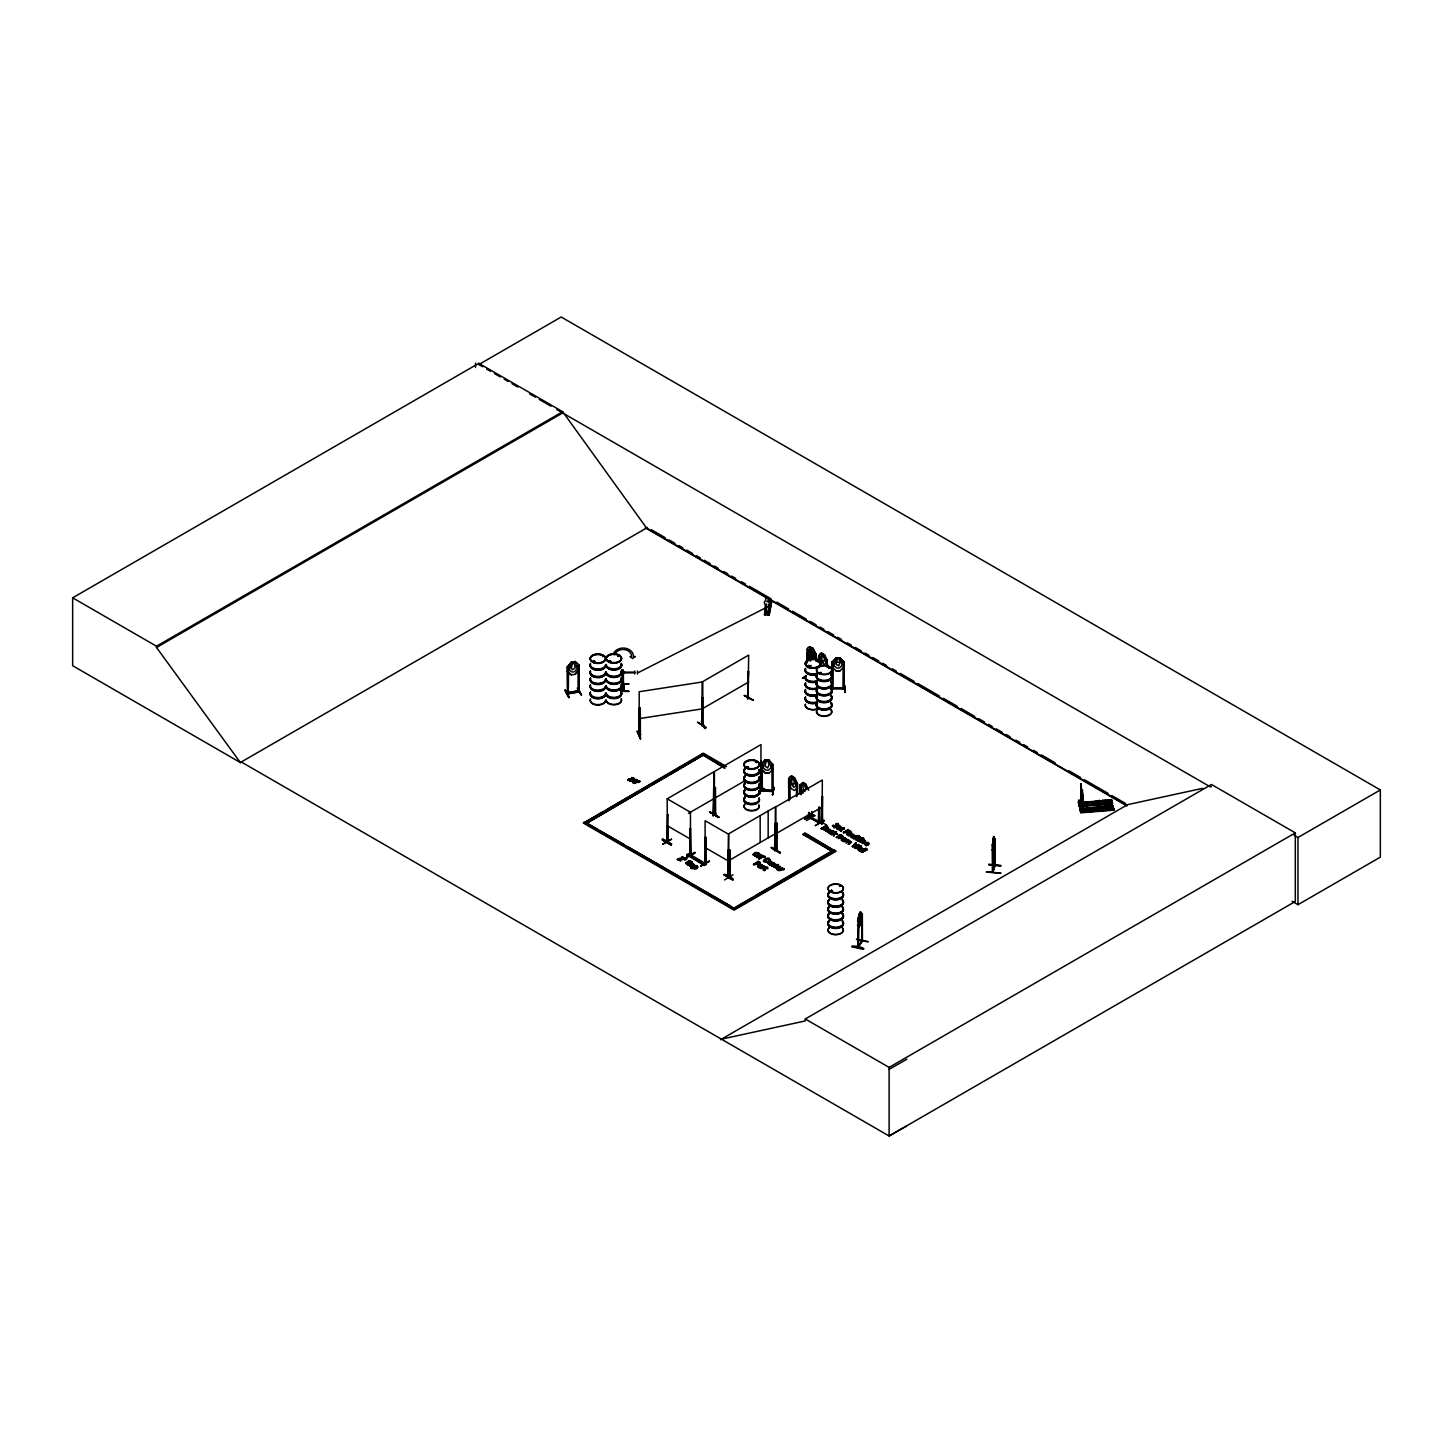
<?xml version="1.0" encoding="UTF-8"?>
<svg xmlns="http://www.w3.org/2000/svg" width="1453" height="1453" viewBox="0 0 1453 1453"><rect width="100%" height="100%" fill="white"/><g stroke="black" fill="none" stroke-linecap="round" stroke-linejoin="round"><path stroke-width="1.5" d="M1080.669 808.14L1080.778 812.826L1113.888 810.156L1112.944 805.961L1079.779 808.867L1079.851 806.869L1083.211 806.597L1084.065 811.882C1085.482 807.305 1077.073 813.734 1080.451 806.542C1083.557 810.302 1081.123 803.945 1082.703 810.538L1082.394 789.923L1081.323 804.363L1080.687 800.839M1083.248 796.371L1082.957 810.52L1082.176 790.305M1080.796 801.784L1079.543 801.075M1079.779 801.638L1080.088 801.166M1080.905 801.093L1080.741 801.802M754.016 854.618C761.572 849.642 756.232 860.158 754.016 854.055C760.101 849.224 758.375 858.614 753.925 854.31M1080.342 808.122L1080.687 807.922M796.589 783.149L796.498 796.571M811.046 658.372L808.903 659.971L810.556 657.501L809.012 653.378L811.083 657.156L813.081 655.739L811.555 658.064M814.97 653.578L814.897 658.155M826.666 667.018L826.957 660.116L827.756 667.29M768.928 604.339L768.346 613.057L768.928 604.339A2.743 2.234 10.5 0 0 768.365 600.779L768.31 598.073M986.46 871.782C1010.198 873.961 1000.99 873.108 986.369 872.145M992.599 847.462L993.071 848.479L993.689 836.492L992.345 845.483L992.345 872.381L994.742 865.479L992.944 871.31M995.069 865.498L992.835 872.399L992.599 844.266L993.816 836.637M762.298 763.915L762.28 790.868L762.08 789.56L761.227 790.505M843.049 661.932L844.139 661.914L843.23 662.205M1078.798 801.039L1079.416 801.656M1081.541 791.576L1081.195 785.219M1080.614 807.178L1080.705 810.556M993.689 849.206C995.487 829.59 993.925 858.796 992.236 849.605M858.977 914.155L858.069 947.574L862.428 940.945L862.337 914.082L860.412 911.83L857.524 920.584L858.505 920.021L857.67 947.483L861.938 940.872M851.839 946.666C858.868 943.96 874.724 953.35 851.876 946.557M852.039 946.248L863.627 948.736M861.411 914.191L862.101 941.526L862.428 939.964L861.52 940.418M765.677 597.909L765.604 600.707A2.743 2.234 10.5 0 0 765.059 604.103L765.604 612.875M766.548 612.403L767.275 611.949M766.621 611.913L766.639 612.948L767.257 611.967M767.148 601.596L771.561 602.123L769.127 614.946L764.46 614.655L766.53 603.994L764.478 614.673L765.876 614.746M765.386 612.567L766.585 606.155M765.658 612.585L766.439 608.298M766.221 614.129C764.732 611.568 768.873 611.586 767.475 614.201M767.111 612.258L767.13 612.712M768.909 614.782L770.435 601.796L767.765 614.855L770.126 602.032L771.234 601.615L767.148 601.36M767.747 614.837L771.234 601.615M769.127 614.946L771.543 602.141M834.022 836.165L834.422 833.513L837.291 834.058L834.422 833.513M671.595 839.253L662.695 844.284L671.413 839.18M700.855 866.224L709.554 861.12L700.891 865.77M761.1 763.66L762.117 763.733M760.991 768.165L764.95 772.742L769.091 773.032L773.196 768.982M766.33 760.718L767.674 760.809L769.037 764.532L767.674 767.965L765.023 766.131L766.349 760.627M760.682 787.49L759.519 794.137L761.681 786.545L760.173 793.629M761.172 789.851L773.232 790.396M769.109 760.173L771.034 767.874L768.383 770.217L765.695 770.036L762.988 767.311L764.968 759.883L769.109 760.173L773.196 764.787M769.055 772.833L764.968 772.669M773.05 764.823L771.906 764.405L772.052 791.631L771.906 790.269M773.94 787.417L772.451 795.045L774.031 787.453M770.944 863.264L772.052 862.174L771.071 861.193L767.347 862.029L769.418 864.626L767.347 862.592L771.725 862.119L770.944 863.827L768.092 862.228L770.054 864.263M833.259 835.729C835.602 832.006 829.681 834.64 831.734 834.857M857.651 920.603L859.086 914.119M860.412 924.617L861.974 918.151L858.959 926.869L860.412 911.83L861.538 914.591L862.337 914.082M594.895 661.424L593.096 661.278L594.241 660.843M602.614 656.229L603.122 656.393M602.614 656.556L603.049 656.284M610.551 661.515L608.625 661.006L610.805 661.515M608.807 661.387L609.588 660.443M618.869 655.939L617.797 656.011M617.797 656.393L618.978 656.193M747.986 767.311L746.533 767.565L747.06 766.603M747.151 767.311L748.204 766.675M755.887 762.444L756.668 762.534M807.868 666.6L808.903 665.438L809.757 666.745M808.703 665.51L807.741 666.437M809.721 666.055L808.594 666.927L808.195 665.819M809.612 666.037L808.268 665.71M817.512 661.678L817.421 660.734L818.093 661.478M819.092 672.902L821.09 672.358M829.245 667.926L828.501 667.181L829.009 668.071M831.606 890.417C834.204 892.451 828.174 891.034 831.606 890.598M832.642 891.361L830.789 890.816M839.634 886.239L840.869 885.949M839.562 886.148L840.742 886.112M685.689 863.463L688.649 860.902A2.67 1.544 0 0 1 690.411 860.993L691.465 861.411A4.177 2.416 0 0 1 692.409 862.265L691.846 863.5L690.139 861.411L687.142 862.156L686.579 863.736L687.741 864.698L690.629 863.663L688.613 865.389L685.689 862.9M858.505 920.021L858.578 946.993L858.142 946.048M857.633 947.32L861.829 940.926M763.588 860.921L767.238 858.796A1.853 1.072 0 0 1 768.419 858.959C775.521 862.337 759.447 855.944 766.312 862.156L764.46 860.975L767.238 859.359A1.853 1.072 0 0 1 768.419 859.522L769.563 860.848M1081.304 784.475L1080.651 783.803L1081.577 804.344L1081.45 791.885M1080.905 783.785L1081.014 801.983M662.314 839.925L662.804 839.089L671.595 844.102L671.104 844.956L662.314 839.925L671.104 844.919M662.75 839.18L671.54 844.157M706.212 727.608L697.458 722.141L706.176 727.662M710.027 811.882C737.852 828.264 691.882 801.438 718.327 817.113M709.99 812.336L718.454 817.53M723.994 874.851C742.592 887.819 728.171 871.963 723.994 874.869M771.325 847.771L780.116 852.475M780.152 852.748L771.688 847.317M810.356 661.169L808.431 654.34L810.919 647.747M809.666 660.425L810.683 657.265M822.58 654.413L821.653 659.39L823.542 662.132L824.505 659.153L822.67 654.359M792.412 777.264L791.485 782.241L793.374 784.965L794.337 782.005L792.521 777.21M803.909 783.785L802.891 786.945L803.818 790.995M992.381 845.428L993.343 838.726L992.944 872.29M994.542 838.544L994.742 866.188L994.96 838.599M988.712 864.553L1000.972 865.625L988.803 864.317M994.851 866.042L994.488 864.481M753.072 854.818L755.451 852.421L759.41 853.292A2.506 1.435 0 0 1 759.483 854.255L756.05 855.98L753.09 854.6M633.472 778.354L628.332 779.244C629.403 776.883 627.151 784.438 634.343 778.99C633.254 777.01 629.803 777.609 633.363 778.699M572.609 662.568L571.374 668.362L572.645 669.797L575.261 667.708L573.899 662.35M567.233 693.735L579.075 691.719M579.075 691.01L578.149 691.192C578.385 694.007 576.75 689.721 578.948 690.756M640.392 734.764C639.556 732.112 641.681 736.017 639.193 735.2L639.193 691.737L702.798 681.893L702.816 725.447L701.763 725.574L702.144 681.966L748.695 655.085L747.895 698.839L748.477 697.095M703.016 724.393L701.599 724.321L702.925 724.103M703.016 725.374L701.981 725.537M808.213 659.589L809.702 656.048L812.663 657.755M818.893 662.532C816.277 656.356 824.487 646.24 820.2 659.862L824.033 664.62L825.922 663.167L824.505 654.958L821.599 653.178L818.675 655.757L818.675 660.025L821.599 665.964L818.675 660.025M801.438 786.109L802.928 782.549L805.888 784.257L808.703 790.25M575.315 661.515L571.265 662.132L569.413 670.015L572.028 672.103L574.607 671.667L577.186 668.707L575.279 661.442L579.275 665.111L577.985 665.365L578.149 692.173M1099.649 802.583C1098.977 798.678 1094.963 804.29 1099.213 802.637M1099.231 809.212C1097.215 804.908 1104.08 810.356 1098.668 808.685M1099.576 808.976L1101.102 808.286L1098.486 808.504M564.908 690.484C577.059 712.86 557.262 675.209 569.013 696.714M637.377 731.586C647.33 754.525 630.075 716.329 640.755 737.961M806.324 675.881L802.837 677.897M806.415 820.527L815.224 815.623M835.984 657.991L834.022 665.583L836.746 668.089L839.434 668.035L842.104 665.456L840.161 657.918L835.984 657.991L831.861 662.386L844.284 662.187L840.106 658.027M847.499 839.398C847.953 841.341 840.942 841.941 848.679 840.669C843.485 845.192 848.606 839.78 851.44 842.195C845.355 847.353 853.855 840.488 847.698 839.961M849.442 841.65L847.698 840.524M831.17 685.453L832.06 692.627L831.715 685.362M831.715 684.999L831.897 692.572M808.104 816.368C810.72 818.093 807.45 813.135 807.886 816.713L808.776 817.113L808.976 812.39M811.682 817.803L810.72 817.24L812.009 817.585M811.555 818.784L810.72 818.221L819.438 823.27L819.347 807.541M811.591 812.009L811.682 818.784L811.9 811.846M818.548 821.817C825.576 824.142 798.641 811.573 819.438 822.289M1078.616 803.128L1109.42 800.567M1079.125 805.507L1079.397 806.633L1112.526 803.981L1112.29 802.619L1079.107 805.398L1112.417 803.545L1079.27 806.088L1078.544 802.365M1079.288 806.197C1078.398 791.74 1079.434 808.467 1079.07 803.291M1109.583 805.888C1112.598 814.897 1106.242 802.946 1112.944 805.616L1113.779 809.721L1080.669 812.39L1079.924 808.54M1111.581 800.022L1108.221 800.058M1111.618 800.385L1078.526 803.128M1112.944 805.616L1082.031 808.613M1082.14 809.267L1113.107 806.651L1079.87 809.23M1113.616 809.049L1080.542 811.464L1080.723 812.39M822.525 828.973L827.938 828.21L825.813 826.103L821.217 828.773L825.813 825.558L828.137 827.266L824.741 827.683M702.871 724.811L701.708 725.537L701.835 698.13L702.925 697.858L701.835 698.13M667.345 841.269L668.326 841.723L667.345 842.25L667.181 798.805L713.695 771.924L714.113 815.296L713.695 788.252L713.132 815.133M714.077 814.388L713.35 814.77M715.584 813.498L714.331 813.789L715.457 813.535M761.372 788.053L760.101 788.343L760.972 760.954L761.281 788.125L760.101 788.343L760.972 786.854M728.353 875.977L730.005 875.669L728.443 875.959M776.647 848.643L774.794 849.769L775.63 849.333M775.684 850.187L775.357 823.179L774.485 850.586L775.448 850.023M775.448 849.042L776.937 849.896L776.556 822.798L774.885 823.815L774.885 850.695L776.556 849.678L776.556 822.798M857.561 924.726L859.086 926.905L860.521 924.562M856.616 939.201L867.968 941.526M685.78 863.118L688.649 861.466A2.67 1.544 0 0 1 690.411 861.556L691.465 861.974A4.177 2.416 0 0 1 692.409 862.81L692.591 863.082M621.884 691.01L621.811 685.671M762.389 865.843L759.774 867.15A1.925 1.108 0 0 1 758.539 866.951C755.378 865.116 764.042 863.028 758.121 861.302L753.508 864.535L760.21 864.299A1.943 1.126 0 0 1 761.463 864.499L762.117 864.88A1.925 1.108 0 0 1 762.462 865.588L759.774 867.713A1.925 1.108 0 0 1 758.539 867.514C755.614 865.988 760.791 863.591 762.117 865.425A1.925 1.108 0 0 1 762.462 866.151M753.181 854.491L756.632 852.784L759.41 853.855A2.506 1.435 0 0 1 759.483 854.818L755.451 856.525L753.072 854.255M816.858 661.387L818.039 661.351M748.386 767.021L747.26 766.566M756.613 762.389L756.341 761.717M821.127 672.757L819.274 673.048M828.283 667.345L829.209 667.799M841.777 836.093C842.903 839.053 832.642 838.544 843.866 837.745A1.943 1.126 0 0 1 845.101 837.927L845.773 838.327A1.925 1.108 0 0 1 846.1 839.035C842.014 843.884 839.834 836.201 845.773 838.871A1.925 1.108 0 0 1 846.1 839.598L843.412 841.142A1.925 1.108 0 0 1 842.177 840.96C838.363 839.216 846.59 836.837 841.85 836.728M623.355 687.759L621.993 687.759L623.283 687.868L623.046 670.051M568.668 666.6L568.268 693.481L568.268 692.5L577.985 690.883M639.066 733.983L640.283 734.092M639.356 735.2L639.193 708.065L640.264 707.902L640.41 735.073L639.193 734.946L640.501 735M567.342 667.127L571.265 662.132M571.356 662.296L567.36 666.836L568.559 666.636L567.469 667.072L567.633 694.007L579.202 691.955L578.948 664.856L578.131 665.292M804.762 791.558L805.743 788.579L803.818 783.839M844.247 688.086L832.097 688.232M844.247 689.067L842.94 689.085L843.23 661.932M671.123 844.883L662.368 839.852M836.056 658.173L832.006 662.35L833.259 662.078L833.059 689.249L831.933 689.194L832.097 687.941L844.266 687.814M831.861 662.386L831.861 666.655L835.984 670.85L840.161 670.777L844.284 666.455M667.89 815.187L667.145 842.086L668.307 840.706M667.744 841.559L668.307 841.687M1099.467 802.764L1098.177 801.493L1097.287 802.764M861.193 846.536L855.799 847.88L860.594 845.628L861.193 846.536L855.417 848.516C852.312 845.41 863.972 843.267 852.875 847.045C862.356 834.73 848.316 853.42 856.253 843.121M852.203 846.663L855.635 842.758M854.727 848.116L857.615 845.374M855.799 847.317L858.723 844.556L853.347 845.864M855.799 847.88L858.723 844.556M861.992 941.544L861.974 913.883M703.034 723.776L701.763 723.994L703.016 723.975M748.804 698.33L748.331 697.149M668.18 841.814L668.217 825.649M712.805 815.587L713.786 815.097L712.824 815.66M728.698 875.959L729.896 875.723M728.443 876.94L728.807 833.731L775.357 806.851L775.175 850.078M821.454 823.778L822.325 796.371L822.634 823.542L821.454 823.778L822.416 823.215M822.598 823.506L822.416 822.235M807.014 657.7L806.815 653.469L809.83 650.835L812.736 652.633L814.152 657.628M806.924 653.559L809.83 650.835L810.81 654.958L812.736 654.431L810.81 647.802M797.388 783.621L794.482 777.682L791.522 775.975C787.308 777.046 790.468 779.752 788.743 778.663M802.02 793.302L799.913 789.451L799.913 785.183L802.928 782.549L800.113 785.219L801.221 785.51L801.221 794.482M788.525 782.876L791.431 788.816L794.482 790.468L797.388 787.889L797.207 783.657L794.337 777.809L791.522 775.975M768.546 614.891L768.873 613.475L768.546 614.383L764.768 613.22L765.095 614.692M770.816 862.682C768.11 859.068 773.359 865.098 768.982 861.629M777.537 867.641L779.934 869.021L780.243 867.096L778.953 866.587L777.991 867.387L780.315 867.913L777.537 867.078L777.046 868.131L779.044 868.894L777.864 869.203L777.537 867.078M837.945 827.102L840.343 829.045C843.739 826.612 834.167 826.394 838.708 828.809C831.897 829.59 843.448 822.271 840.343 828.501M867.078 845.446L865.116 843.412L867.968 844.447L868.749 843.303L864.372 843.757L866.442 845.809L864.208 843.448L868.095 842.377L869.094 843.921L867.968 844.992L868.204 843.594M867.841 844.411C868.985 841.541 864.208 842.831 868.349 843.902M610.732 661.387L609.77 661.333M832.442 891.506L831.788 890.271M831.933 688.94L833.277 689.212L833.041 687.887M832.06 688.94L844.157 689.031L844.284 662.114L840.161 657.918L835.984 658.064M826.83 831.461C822.198 829.518 836.783 827.683 827.411 832.351L830.317 830.426L827.774 828.773M849.079 833.695L850.895 834.44L850.096 832.151L852.094 833.404L849.188 835.529L847.88 834.785M851.004 834.367L849.515 832.478M861.284 849.279C859.795 843.23 866.079 851.785 858.65 850.314C854.182 847.19 865.806 850.477 859.904 847.335M637.758 781.95L639.411 780.842C641.481 783.058 634.362 782.604 640.101 781.224M637.758 782.513L639.411 780.842M684.545 859.341L686.197 858.233C688.25 860.448 681.148 859.994 686.888 858.632M684.545 859.904L686.197 858.233M837.945 827.665C837.146 829.5 840.778 830.698 836.583 828.591C836.292 825.813 843.43 826.575 840.669 828.864M865.57 843.049L865.08 844.665L867.078 844.883M780.261 868.84C775.194 860.666 775.212 876.631 782.313 867.768M849.042 841.45L846.009 843.085M864.117 842.431L864.771 841.687L863.173 841.178C856.471 844.702 864.372 837.709 865.661 841.323C858.814 846.445 867.241 839.743 863.173 841.178M852.057 835.457L851.385 836.201L853.002 836.71C859.686 833.205 851.839 840.143 850.514 836.601C857.324 831.407 848.952 838.163 853.002 836.71M848.007 841.941L848.679 841.233L847.208 840.797M849.969 843.067L850.641 842.377L849.151 841.941M764.641 868.858C763.769 869.403 765.876 871.564 763.315 870.184C765.15 865.516 770.072 868.749 766.294 868.476C763.86 861.538 756.922 873.344 763.86 865.952M775.357 866.206C776.011 869.457 771.452 866.351 776.501 864.971M841.214 829.391C840.034 834.331 839.434 825.74 842.867 828.991C844.792 830.317 844.556 826.648 842.758 827.829M856.943 838.472C856.852 840.506 855.744 839.743 858.596 838.072L860.14 838.417L858.015 837.182M747.605 671.704L748.695 671.431L747.914 698.766L747.914 671.885M744.245 695.66L753.508 700.4L744.735 695.388M701.835 725.011L702.925 724.738L702.053 725.247M667.926 814.679L668.217 814.861M715.203 787.381L715.457 814.515L715.512 787.562M713.35 815.751L714.004 788.434M760.409 788.525L761.281 761.136M715.021 813.28L715.512 814.443L714.331 814.77L714.422 771.507L760.972 744.626L760.936 790.813L773.178 791.631L773.105 764.496M760.337 786.818L766.094 790.105L760.409 787.199M729.588 849.605L729.969 876.704L729.896 849.787M822.144 823.27L822.325 780.043L775.775 806.924L775.993 850.368L776.865 822.979M821.908 823.887L822.634 796.553M771.434 847.771L779.752 853.074L780.007 852.039M818.657 820.509L826.975 825.231M822.035 822.907L822.725 822.398M690.012 855.308L690.357 828.174L690.811 855.308M705.831 837.091L705.976 864.571L704.269 865.552L686.815 854.618L688.504 853.637L705.976 863.718L704.269 864.698L686.815 854.618M686.343 857.433L695.024 852.312L686.306 857.361M695.242 852.929L686.343 857.797M700.855 865.806L709.336 861.139M728.007 850.259L727.971 877.212M724.502 879.955L733.02 874.742M241.416 762.044L240.471 762.607L72.65 665.71L72.65 597.819L478.836 363.304L562.692 411.708L646.549 528.02L1126.656 805.216M478.836 363.304L478.836 364.558L561.203 317.008L1380.35 789.942L1380.35 857.143L1297.983 904.692L1292.098 901.278M72.65 597.819L156.506 646.222L562.692 411.708M906.89 1125.857L889.109 1135.992L241.307 761.99L240.344 762.534L156.506 647.475L562.692 412.961M240.344 762.534L647.493 527.475M702.144 708.864L748.695 681.984M809.975 646.658L808.431 653.269L812.263 658.009L814.152 656.574L814.152 653.378L812.736 648.365L809.83 646.567C805.616 647.638 808.903 650.29 807.123 649.2M809.884 650.98L812.79 652.542L815.605 658.391M806.815 653.469L809.975 659.226M811.682 652.669L812.736 658.699M814.824 653.432L815.987 653.959L815.987 660.679M815.987 653.959C806.833 638.376 819.583 656.883 815.678 660.861M819.546 656.302L819.692 660.752M802.383 678.133L806.252 676.281M631.546 777.5L634.307 778.626L627.678 780.188M802.746 678.333L806.324 676.444M631.583 778.081L633.326 778.045L633.399 779.153L628.786 779.662M803.2 833.822L832.297 851.458L803.2 834.658L804.908 832.841L835.693 851.458L734.092 910.123L583.47 823.143L703.252 753.144L726.536 766.585M583.47 823.143L602.614 812.1M606.5 809.848L703.252 753.998L724.593 766.312M688.468 813.371L713.695 798.805M714.422 798.387L745.462 780.461M761.463 786.745L759.756 788.579L761.463 787.599M791.576 776.102L790.051 782.713L793.865 787.472L795.754 786.019L794.482 777.682M796.498 783.131L797.588 783.421L797.588 794.609M799.913 785.183L800.131 794.192M800.004 785.274L801.221 785.51M802.837 782.604L805.888 784.257M805.743 784.402L807.16 789.397M677.933 859.014L678.569 858.65C687.36 855.89 683.509 859.086 678.569 859.195C671.758 859.94 690.357 860.739 682.456 857.07L681.838 857.47M681.802 856.889L684.563 858.015L679.041 859.05M686.815 855.472L688.504 854.491L705.976 864.571M688.413 863.009L690.629 863.663M688.413 863.572L690.629 864.226M691.791 863.463C690.52 858.995 683.201 865.425 689.485 863.627M691.864 863.845C698.257 864.154 689.376 866.624 691.537 867.441C699.365 866.424 688.359 862.029 693.644 865.28M691.864 864.39L693.662 864.826L689.34 865.516L692.772 866.061M691.083 868.077C691.537 863.518 700.855 866.242 696.641 868.749C694.08 868.93 688.649 868.095 693.117 868.149M691.083 868.64L696.405 866.242L695.824 865.352M693.59 867.877L695.551 866.733C700.964 868.095 688.795 869.693 695.551 866.188L696.278 866.26M696.405 865.679C700.074 865.934 695.279 870.674 693.117 867.586M728.807 860.612L775.357 833.731M775.775 833.804L822.325 806.924M807.795 815.841L808.994 815.859M804.562 818.983L813.771 814.752L804.617 819.056M813.753 814.715L804.617 819.438M759.828 854.782C762.662 855.454 760.319 854.655 763.315 855.817M761.735 855.89L761.753 857.016L760.319 856.18L756.759 857.561L759.737 855.29M756.759 857.561L760.954 855.218L762.771 856.126M818.548 822.798L818.856 806.905M760.773 855.327L765.331 856.416L762.335 857.343C754.089 862.664 763.297 853.71 761.354 856.78M824.087 820.654L815.224 825.704L824.014 820.146L824.45 820.945M758.775 858.723L762.97 856.398L765.331 856.979M762.789 856.489L764.787 857.288M803.2 834.658L804.908 833.677L832.06 849.351M753.508 864.535L758.212 861.974L756.359 863.591L759.955 863.572L758.121 861.302M822.344 828.264L825.304 828.7L824.051 827.847L822.344 828.828L824.051 827.284C828.065 829.082 822.452 830.862 821.217 828.21M826.248 828.9C829.427 826.721 822.525 827.829 825.903 826.212M766.984 861.702C757.394 863.463 770.235 854.055 769.491 860.031M838.581 825.322C836.656 824.069 833.404 830.898 833.55 826.357C837.872 829.59 836.165 820.164 838.726 825.032M832.478 826.121L833.259 825.122M827.774 829.336C832.732 830.698 824.596 827.974 825.431 830.735C830.971 832.46 825.213 829.136 827.211 831.243M760.409 867.95C772.106 864.953 758.866 869.221 764.932 870.492M760.409 868.513C765.604 867.695 764.714 866.551 767.838 868.803M768.437 863.827L770.054 863.7M769.854 864.571L774.522 863.808L771.997 866.369L774.631 864.717L773.032 863.972C765.041 866.787 776.029 862.9 773.323 862.573M766.185 867.296L767.765 867.06M769.854 865.134L773.904 863.463M838.835 825.322L837.782 823.633A2.071 1.199 0 0 0 836.601 823.506C833.913 823.869 837.564 828.846 833.368 825.486M773.904 862.919L775.448 864.299L771.997 865.806M766.294 868.476L764.024 869.947L764.932 869.929M771.997 866.369L775.448 864.862L773.523 863.7M776.501 864.408C775.575 864.353 780.842 865.607 776.992 865.806L774.758 867.205L775.648 867.822M831.443 833.132C825.994 830.862 836.201 831.951 832.387 831.752C826.666 831.661 834.131 835.402 828.991 832.66A1.889 1.09 0 0 1 828.864 831.915C833.368 829.5 837.019 830.989 828.864 832.478A1.889 1.09 0 0 0 828.991 833.223C831.734 836.256 840.706 827.901 833.731 833.695L837.291 834.058M833.895 831.752L833.205 832.678M778.463 864.408L773.94 867.078L775.648 867.278M842.286 828.101L842.377 827.592M831.152 834.512L836.565 831.516M844.338 827.574L839.816 830.262L841.505 831.007M842.867 828.991L840.996 831.316M779.934 868.458C783.53 863.554 771.034 868.876 779.044 868.894M839.434 834.73C842.34 835.457 839.907 834.567 842.922 835.766M846.79 830.953L848.861 832.696L843.412 832.751L848.025 829.536L850.786 831.679L846.79 831.516L848.098 830.753M843.412 832.751L848.025 830.099L850.786 831.679M778.862 870.329L782.895 868.113M838.944 835.021L841.341 836.401L836.365 837.527L839.434 835.293M843.412 832.188L846.245 831.261L848.861 832.696M836.365 837.527L839.344 835.802M779.444 870.656L784.13 869.403L782.895 868.658M836.365 836.964L840.869 835.112L842.377 836.074M783.53 869.748L784.13 868.84M838.308 838.653L842.359 836.419M849.551 833.059L852.094 834.167L848.606 835.747M842.976 838.072L843.594 837.164M850.423 834.149C844.411 832.932 852.929 835.33 848.752 835.184M850.895 833.877C849.079 831.17 844.429 835.293 848.988 835.548M854.019 834.331L850.55 835.856L852.511 837.001M844.048 841.959L848.08 839.743M852.112 837.782L856.162 835.548M853.565 838.054C867.423 832.006 850.477 838.944 854.146 838.944M853.565 838.599L858.959 835.602M736.308 906.89L751.946 897.863M755.851 895.593L769.527 887.71M773.432 885.44L832.042 851.603M857.234 839.525C851.948 839.216 861.683 834.857 860.14 837.854M583.47 822.307L734.092 909.287L835.693 850.623M860.067 836.656C844.665 845.755 874.216 831.861 857.706 840.996M847.971 844.229L851.476 842.122L849.442 841.087M857.125 840.669L862.537 837.654M858.578 840.942C869.53 836.91 852.021 844.974 862.029 838.944L863.845 838.617M858.578 841.505L862.61 839.852M860.013 842.34L864.063 840.106M862.156 843.575L865.607 842.068L863.663 840.887M859.94 847.916L862.501 849.006L859.014 850.586M860.812 848.988L858.251 848.697L860.812 848.988L858.251 849.26L859.867 850.096M861.284 848.715L857.488 848.498L859.377 849.823M860.412 850.84C874.288 844.811 857.343 851.749 860.993 851.749M860.412 851.404L865.825 848.407M861.865 851.694C877.903 844.03 851.095 858.105 867.259 849.242M861.865 852.239L867.259 849.805M720.47 1039.73L1127.619 804.653L1202.63 788.343M721.414 1039.167L805.271 1020.932L805.271 1018.989L1211.457 784.475L1295.313 832.878L1295.313 901.478L889.109 1135.992L889.109 1067.392L1295.313 832.878M1211.457 786.418L1210.512 786.981L556.844 409.583M1294.096 835.239L1297.983 837.491L1380.35 789.942M889.109 1069.354L906.89 1059.219M762.099 789.905L773.178 790.65M637.449 673.03L770.599 605.32M847.807 833.75L847.063 834.313L848.988 834.985M747.968 697.785L748.785 697.277M702.271 725.156L702.616 723.576M714.912 814.897L714.731 788.016M775.175 849.097L774.485 850.586M729.533 876.486L729.987 875.905M729.297 877.122L729.115 850.241M594.677 661.86L593.314 661.678M820.418 673.084L818.983 672.757M1082.013 789.996L1082.975 795.445M714.858 813.88L715.602 813.68M667.581 842.177L667.49 814.951M852.203 846.1L858.723 845.101M854.727 847.553L861.193 845.973M705.522 837.273L705.577 863.718M622.247 687.196L623.355 687.269M807.541 667.599A7.683 4.432 0 0 1 809.139 666.891L809.539 665.71M831.407 890.271L830.444 891.198M832.151 891.452L831.189 891.107M858.105 945.83L858.105 946.811M748.477 698.076L747.532 698.548L748.404 671.25M767.838 606.282L769.037 606.555M572.645 662.641L573.935 662.423M578.04 688.25L581.545 695.152L577.386 688.431M811.01 818.057L819.764 823.052L819.655 807.359M1098.904 802.728L1097.542 802.637M639.302 708.301L640.264 707.902M701.999 721.669L705.268 728.534L701.418 721.614M639.284 733.874L640.501 734.292M639.193 718.617L702.798 708.773M844.03 689.085L844.139 661.914M744.299 695.497L753.035 700.11M771.289 847.462L780.225 852.784M1082.394 808.177L1082.267 794.737M1109.602 801.311L1078.671 803.745L1078.489 800.694L1081.849 800.421L1082.63 805.071M1096.27 801.003L1099.63 800.385L1100.466 803.909M1102.609 800.494L1105.969 799.876L1106.823 803.418M1080.651 802.419L1109.384 800.185M1079.343 804.217L1082.703 803.945M1079.234 805.943L1112.453 803.309L1111.581 799.422M1083.284 806.869L1079.851 806.869M1097.633 806.833C1100.648 815.841 1094.291 803.909 1100.993 806.578L1101.846 810.447L1100.993 806.578M1103.989 806.342L1107.349 806.07C1111.636 811.755 1101.792 810.883 1103.989 806.687M1082.249 809.739L1110.946 807.45L1080.651 810.12M1098.486 810.374L1101.846 810.102M1110.437 809.412L1113.797 809.139M1080.596 812.082L1113.833 809.484M702.634 725.065L702.616 697.676M808.195 816.423L808.377 815.442M811.101 817.131L811.41 818.729M772.905 790.668L773.087 791.685M766.621 597.274L767.656 597.455M568.432 692.554L567.233 692.754L577.876 690.938M567.524 693.971L567.36 666.836M837.291 833.495L833.187 834.022M833.005 662.041L832.06 662.314M844.139 685.344L845.101 692.463L844.229 684.835M844.157 684.799L845.101 692.445L844.829 685.326M621.848 670.233L623.046 670.16M621.848 670.414L623.046 670.541M621.848 670.886L623.046 670.886M621.848 671.177L623.046 671.177M623.046 671.413L621.848 670.051M624.427 672.14L634.707 672.14M624.427 672.848L634.707 672.848M621.993 673.411L623.355 673.611M621.993 674.228L623.355 674.228M621.993 674.537L623.355 674.519L621.993 674.737M621.993 675.027L623.355 675.027M621.993 675.3L623.355 675.3M623.046 679.023L621.848 680.385L623.046 680.385M621.848 679.259L623.046 679.259M621.848 679.55L623.046 679.514M621.848 679.859L623.046 679.895M621.848 680.276L623.046 680.131M622.665 683.528L628.84 683.945L621.993 683.945M622.665 683.8L628.84 683.8M620.613 690.738L628.84 691.465M620.613 691.083L628.84 691.119M620.613 691.446L628.84 691.392M765.004 611.931L765.331 612.875M841.85 837.291L843.594 837.727M763.933 867.15L765.041 867.35M782.386 868.967L784.13 869.403M769.091 760.246L764.95 759.955L760.863 763.933L760.863 768.201L764.95 772.742M761.1 790.541L773.069 791.34M696.041 866.46C699.111 866.587 694.262 869.439 693.59 867.314M691.337 866.333L690.211 865.207L692.772 865.498M691.337 866.896L689.43 865.57L692.3 865.334M808.903 665.492L809.212 665.583A7.683 4.432 0 0 0 807.541 666.346M827.683 830.971L826.085 830.117L828.646 830.408M691.81 866.042L690.248 865.57L692.191 865.788M993.452 837.945L992.962 844.992M994.433 838.399L993.689 836.492M832.097 689.212L832.06 662.059M763.624 860.685L767.039 862.301M580.909 694.697L577.386 687.868M704.723 728.534L701.418 721.251M857.524 924.834L859.086 926.905M856.435 939.455L868.004 941.944M623.464 683.873L623.537 691.029L623.355 673.411M624.027 683.909L623.991 691.029M844.266 688.795L843.031 689.049L842.903 687.832M849.242 834.185L850.423 834.712M774.049 787.889L772.542 794.918M789.379 779.135L789.524 799.277M796.426 783.203L797.279 794.791M800.785 785.728L800.912 794.646M728.007 877.14L728.407 834.149L705.123 820.709L705.086 864.008M478.836 364.558L482.741 366.81M486.646 369.062L490.551 371.314M494.438 373.566L500.286 376.945M504.191 379.197L508.096 381.449M512.001 383.701L517.849 387.079M529.546 393.836L535.394 397.214M539.299 399.466L550.996 406.204M651.416 529.727L665.129 537.646M669.052 539.917L674.937 543.313M678.842 545.565L682.765 547.835M686.688 550.088L692.572 553.484M696.496 555.754L700.4 558.025M704.324 560.277L710.208 563.673M714.131 565.943L718.036 568.196M723.921 571.592L727.844 573.862M731.767 576.114L735.672 578.385M741.557 581.781L745.48 584.033M749.403 586.304L770.962 598.745M776.828 602.141L788.598 608.934M792.503 611.186L806.233 619.105M810.138 621.375L816.023 624.772M819.946 627.024L823.869 629.294M827.792 631.565L833.659 634.943M837.582 637.213L841.505 639.483M847.371 642.862L851.295 645.132M855.218 647.402L861.102 650.799M865.025 653.051L868.93 655.321M872.853 657.573L878.738 660.97M882.661 663.24L886.566 665.492M892.451 668.889L896.374 671.159M900.297 673.411L914.01 681.33M917.933 683.6L939.492 696.041M943.397 698.312L957.127 706.231M961.032 708.483L974.763 716.42M978.668 718.672L984.553 722.068M988.476 724.339L992.399 726.591M996.322 728.861L1002.189 732.258M1006.112 734.51L1010.035 736.78M1015.901 740.176L1019.824 742.429M1023.747 744.699L1027.671 746.951M1033.555 750.347L1037.46 752.618M1041.383 754.87L1055.096 762.807M1068.827 770.726L1080.578 777.5M1084.501 779.771L1108.021 793.338M1111.926 795.608L1125.657 803.527M645.259 527.839L1126.947 805.943M821.635 653.305L824.65 654.831L827.465 660.824M814.752 653.723L815.678 654.141M811.773 652.615C809.194 650.871 809.539 658.1 810.81 659.226L811.773 659.789M812.518 657.882L809.648 656.229L806.687 658.681L806.778 662.895M862.573 838.599L863.845 839.18M841.886 827.865L844.411 829.336M864.063 840.669L863.173 838.236M838.399 826.848L840.234 827.901M866.024 842.794L867.841 843.848M865.57 843.612L867.968 844.992M724.847 767.565L701.563 754.125L724.847 768.401M807.941 816.677L808.54 816.041M840.379 835.293L841.341 835.838M824.559 826.993L826.557 827.683L826.503 826.539M821.217 828.773L825.013 830.044L826.03 828.047M835.693 851.458L834.004 849.642L732.403 909.142M667.181 798.805L690.466 812.245L690.502 855.472L690.357 828.174M759.338 855.054L763.751 857.615M776.011 864.68L778.554 866.151M627.678 779.625L631.056 781.514M777.991 866.823L779.825 867.877M758.212 862.519L758.993 863.99L755.851 863.899M765.313 867.913L765.677 867.023M753.508 863.972L754.125 864.88M667.181 825.685L690.466 839.126M705.123 847.589L728.407 861.03M677.933 859.577L680.767 861.229M587.121 823.306L596.911 828.955M600.834 831.225L624.354 844.792M628.277 847.063L730.169 905.891M805.271 1018.989L889.109 1067.392M783.385 869.076L781.896 869.239M758.72 862.265L758.993 863.427L756.359 863.591M842.958 837.491L841.36 837.564M810.792 818.311L811.101 813.626M575.206 674.138L579.22 669.306L575.315 674.301L571.265 674.918L567.306 671.322L571.32 674.791M858.287 922.637L859.213 923.727L861.102 918.26L860.394 911.994M832.478 825.558C837.055 829.391 834.149 825.05 836.601 824.069A2.071 1.199 0 0 1 837.782 824.178L838.781 825.849M826.739 660.189L827.447 665.22M1080.76 783.766L1082.013 794.755M685.743 863.245L688.613 865.389M801.438 789.306L803.364 792.938M578.948 664.856L578.984 692.082M800.004 789.397L801.856 793.411M702.798 698.221L701.835 698.639M1108.221 799.695L1109.057 803.237M1102.609 800.149L1103.463 803.672M1096.27 800.657L1097.106 804.181M1079.07 800.349L1079.27 801.656M1078.78 800.367L1079.034 801.457M1113.87 810.102L1113.652 808.794M1113.161 807.269L1112.944 805.961M1080.051 809.92L1079.833 808.631M1078.398 802.601L1111.672 800.639M840.161 670.777L835.984 670.85M831.77 684.944L832.06 692.627M1297.983 837.491L1297.983 904.692M1083.211 806.597L1083.211 808.358M1000.845 866.024L988.694 864.753M994.76 839.235L994.742 866.188M859.867 849.551L859.595 850.931M858.487 836.91L858.596 838.072M839.925 836.129L839.816 834.966M825.813 825.558L825.903 826.757M819.038 821.599L819.165 823.215M818.566 809.321L818.566 822.87M815.187 653.505L815.187 657.991M810.81 813.807L810.81 818.384M808.685 812.572L808.504 817.058M807.922 649.654L807.922 660.861M807.014 649.091L807.123 662.641M800.44 785.056L800.44 794.028M796.789 787.435L796.789 796.407M789.833 783.421L789.833 799.096M789.033 778.481L789.033 800.875M788.616 778.554L788.743 798.823M776.992 865.806L776.901 864.644M769.109 613.348L769.109 612.185L768.782 613.093M768.165 811.01L768.165 837.891M762.226 856.18L762.335 857.343M760.155 815.623L760.155 842.504M734.092 908.161L585.159 822.18M705.431 836.874L705.395 864.172M637.449 670.959L637.449 674.029M634.707 670.959L634.707 674.029M624.427 671.631L624.427 673.375M622.193 671.177L621.993 691.083M621.357 685.671L621.357 691.029L621.303 685.707A7.683 4.432 0 0 1 614.855 691.192A7.683 4.432 0 0 1 606.173 686.797M475.549 363.05L475.549 367.5M156.506 646.222L156.506 647.475M816.84 687.959A7.719 4.45 0 0 1 808.286 687.632A7.719 4.45 0 0 1 805.525 682.946M816.895 674.21A7.81 4.504 0 0 1 808.231 673.883A7.81 4.504 0 0 1 805.434 669.143M807.468 667.109A7.81 4.504 0 0 1 810.956 665.946M816.822 674.573A7.683 4.432 0 0 1 808.304 674.246A7.683 4.432 0 0 1 805.561 669.579M816.895 673.829A7.81 4.504 0 0 1 808.231 673.502A7.81 4.504 0 0 1 805.434 668.761M807.468 666.727A7.81 4.504 0 0 1 810.956 665.565M816.822 673.338A7.683 4.432 0 0 1 808.304 673.011A7.683 4.432 0 0 1 805.561 668.344M816.822 681.984A7.683 4.432 0 0 1 808.304 681.675A7.683 4.432 0 0 1 805.561 677.007M816.895 681.62A7.81 4.504 0 0 1 808.231 681.294A7.81 4.504 0 0 1 805.434 676.553M816.895 681.239A7.81 4.504 0 0 1 808.231 680.912A7.81 4.504 0 0 1 805.434 676.172M816.822 680.749A7.683 4.432 0 0 1 808.304 680.422A7.683 4.432 0 0 1 805.561 675.754M816.84 688.286A7.719 4.45 0 0 1 808.286 687.959A7.719 4.45 0 0 1 805.525 683.273M816.804 688.867A7.646 4.413 0 0 1 808.322 688.54A7.646 4.413 0 0 1 805.598 683.891M816.84 688.522A7.719 4.45 0 0 1 808.286 688.195A7.719 4.45 0 0 1 805.525 683.509M816.822 695.715A7.683 4.432 0 0 1 808.304 695.388A7.683 4.432 0 0 1 805.561 690.72M816.822 694.48A7.683 4.432 0 0 1 808.304 694.153A7.683 4.432 0 0 1 805.561 689.485M816.822 703.125A7.683 4.432 0 0 1 808.304 702.816A7.683 4.432 0 0 1 805.561 698.148M816.895 702.762A7.81 4.504 0 0 1 808.231 702.435A7.81 4.504 0 0 1 805.434 697.694M816.895 702.38A7.81 4.504 0 0 1 808.231 702.053A7.81 4.504 0 0 1 805.434 697.313M816.822 701.89A7.683 4.432 0 0 1 808.304 701.563A7.683 4.432 0 0 1 805.561 696.895M816.895 695.351A7.81 4.504 0 0 1 808.231 695.024A7.81 4.504 0 0 1 805.434 690.284M816.895 694.97A7.81 4.504 0 0 1 808.231 694.643A7.81 4.504 0 0 1 805.434 689.903M830.898 681.911A7.81 4.504 0 0 1 824.142 688.668A7.81 4.504 0 0 1 817.385 681.911M830.789 682.365A7.683 4.432 0 0 1 824.142 689.031A7.683 4.432 0 0 1 817.476 682.365M830.771 688.159A7.665 4.432 0 0 1 824.142 694.788A7.665 4.432 0 0 1 817.494 688.159M830.807 688.577A7.701 4.45 0 0 1 824.142 695.242A7.701 4.45 0 0 1 817.476 688.577M830.898 674.483A7.81 4.504 0 0 1 824.142 681.257A7.81 4.504 0 0 1 817.385 674.483M830.807 681.13A7.701 4.45 0 0 1 824.142 687.796A7.701 4.45 0 0 1 817.476 681.13M830.807 674.955A7.701 4.45 0 0 1 824.142 681.62A7.701 4.45 0 0 1 817.476 674.955M830.898 681.53A7.81 4.504 0 0 1 824.142 688.286A7.81 4.504 0 0 1 817.385 681.53M830.898 674.101A7.81 4.504 0 0 1 824.142 680.876A7.81 4.504 0 0 1 817.385 674.101M830.789 673.702A7.683 4.432 0 0 1 824.142 680.367A7.683 4.432 0 0 1 817.476 673.702M830.898 703.052A7.81 4.504 0 0 1 824.142 709.809A7.81 4.504 0 0 1 817.385 703.052M830.789 703.506A7.683 4.432 0 0 1 824.142 710.172A7.683 4.432 0 0 1 817.476 703.506M830.771 709.3A7.665 4.432 0 0 1 824.142 715.929A7.665 4.432 0 0 1 817.494 709.3M830.771 689.267A7.646 4.413 0 0 1 824.142 695.896A7.646 4.413 0 0 1 817.512 689.267M830.807 709.718A7.701 4.45 0 0 1 824.142 716.383A7.701 4.45 0 0 1 817.476 709.718M830.825 688.867A7.719 4.45 0 0 1 824.142 695.551A7.719 4.45 0 0 1 817.458 688.867M830.898 695.624A7.81 4.504 0 0 1 824.142 702.398A7.81 4.504 0 0 1 817.385 695.624M830.807 702.271A7.701 4.45 0 0 1 824.142 708.937A7.701 4.45 0 0 1 817.476 702.271M830.789 696.096A7.683 4.432 0 0 1 824.142 702.743A7.683 4.432 0 0 1 817.476 696.096M830.898 702.671A7.81 4.504 0 0 1 824.142 709.427A7.81 4.504 0 0 1 817.385 702.671M830.898 695.242A7.81 4.504 0 0 1 824.142 702.017A7.81 4.504 0 0 1 817.385 695.242M830.789 694.843A7.683 4.432 0 0 1 824.142 701.508A7.683 4.432 0 0 1 817.476 694.843M613.184 654.322A10.371 8.464 0 0 1 624.554 648.111A10.371 8.464 0 0 1 633.581 656.52L635.288 656.52L632.636 658.481L629.984 656.52L631.692 656.52A8.664 7.065 0 0 0 624.172 649.509A8.664 7.065 0 0 0 614.673 654.685M621.285 671.922A7.701 4.45 0 0 1 614.855 677.479A7.701 4.45 0 0 1 606.155 673.066M621.303 678.133A7.719 4.45 0 0 1 614.855 683.691A7.719 4.45 0 0 1 606.137 679.277M621.266 677.697A7.665 4.432 0 0 1 614.855 683.237A7.665 4.432 0 0 1 606.192 678.842M621.285 670.687A7.683 4.432 0 0 1 614.855 676.226A7.683 4.432 0 0 1 606.173 671.831M621.285 664.511A7.683 4.432 0 0 1 614.855 670.051A7.683 4.432 0 0 1 606.173 665.656M621.285 663.258A7.683 4.432 0 0 1 614.855 668.816A7.683 4.432 0 0 1 606.173 664.402M621.394 671.468A7.81 4.504 0 0 1 615.872 676.989A7.81 4.504 0 0 1 606.319 673.811M621.394 671.086A7.81 4.504 0 0 1 615.872 676.608A7.81 4.504 0 0 1 606.319 673.429M621.394 664.057A7.81 4.504 0 0 1 615.872 669.579A7.81 4.504 0 0 1 606.319 666.382M621.394 663.676A7.81 4.504 0 0 1 615.872 669.197A7.81 4.504 0 0 1 606.319 666.001M621.303 699.274A7.719 4.45 0 0 1 614.855 704.832A7.719 4.45 0 0 1 606.137 700.419M621.285 693.063A7.701 4.45 0 0 1 615.854 698.512A7.701 4.45 0 0 1 606.41 695.369M621.266 698.839A7.665 4.432 0 0 1 614.855 704.378A7.665 4.432 0 0 1 606.192 699.983M621.394 692.227A7.81 4.504 0 0 1 614.873 697.876A7.81 4.504 0 0 1 606.046 693.39M621.285 691.828A7.683 4.432 0 0 1 614.855 697.367A7.683 4.432 0 0 1 606.173 692.972M621.394 685.198A7.81 4.504 0 0 1 614.873 690.829A7.81 4.504 0 0 1 606.046 686.361M621.394 684.817A7.81 4.504 0 0 1 614.873 690.447A7.81 4.504 0 0 1 606.046 685.979M621.285 684.399A7.683 4.432 0 0 1 614.855 689.957A7.683 4.432 0 0 1 606.173 685.544M621.394 692.609A7.81 4.504 0 0 1 615.872 698.13A7.81 4.504 0 0 1 606.319 694.952M621.266 678.805A7.665 4.432 0 0 1 615.836 684.236A7.665 4.432 0 0 1 606.446 681.094M621.303 678.424A7.719 4.45 0 0 1 615.854 683.891A7.719 4.45 0 0 1 606.41 680.731M605.592 679.06A7.683 4.432 0 0 1 596.911 683.455A7.683 4.432 0 0 1 590.481 677.915M605.592 665.855A7.683 4.432 0 0 1 596.911 670.251A7.683 4.432 0 0 1 590.481 664.693M605.61 664.602A7.701 4.45 0 0 1 596.911 669.016A7.701 4.45 0 0 1 590.463 663.458M605.592 673.266A7.683 4.432 0 0 1 596.911 677.661A7.683 4.432 0 0 1 590.481 672.121M605.447 673.992A7.81 4.504 0 0 1 595.893 677.189A7.81 4.504 0 0 1 590.372 671.667M605.719 672.448A7.81 4.504 0 0 1 596.892 676.916A7.81 4.504 0 0 1 590.372 671.286M605.592 672.012A7.683 4.432 0 0 1 596.911 676.426A7.683 4.432 0 0 1 590.481 670.868M605.447 666.582A7.81 4.504 0 0 1 595.893 669.779A7.81 4.504 0 0 1 590.372 664.257M605.719 665.038A7.81 4.504 0 0 1 596.892 669.506A7.81 4.504 0 0 1 590.372 663.876M605.629 679.223A7.719 4.45 0 0 1 596.911 683.655A7.719 4.45 0 0 1 590.463 678.079M605.629 679.786A7.719 4.45 0 0 1 596.911 684.2A7.719 4.45 0 0 1 590.463 678.642M605.592 680.149A7.683 4.432 0 0 1 596.911 684.563A7.683 4.432 0 0 1 590.481 679.005M605.592 700.201A7.683 4.432 0 0 1 596.911 704.596A7.683 4.432 0 0 1 590.481 699.056M605.592 686.997A7.683 4.432 0 0 1 596.911 691.392A7.683 4.432 0 0 1 590.481 685.834M605.61 685.743A7.701 4.45 0 0 1 596.911 690.157A7.701 4.45 0 0 1 590.463 684.599M605.356 695.551A7.701 4.45 0 0 1 595.912 698.693A7.701 4.45 0 0 1 590.463 693.263M605.719 693.971A7.81 4.504 0 0 1 596.892 698.439A7.81 4.504 0 0 1 590.372 692.809M605.719 693.59A7.81 4.504 0 0 1 596.892 698.058A7.81 4.504 0 0 1 590.372 692.427M605.592 693.154A7.683 4.432 0 0 1 596.911 697.567A7.683 4.432 0 0 1 590.481 692.009M605.719 686.561A7.81 4.504 0 0 1 596.892 691.029A7.81 4.504 0 0 1 590.372 685.398M605.719 686.179A7.81 4.504 0 0 1 596.892 690.647A7.81 4.504 0 0 1 590.372 685.017M605.61 700.637A7.701 4.45 0 0 1 596.911 705.05A7.701 4.45 0 0 1 590.463 699.474M842.449 900.224A7.81 4.504 0 0 1 835.675 906.981A7.81 4.504 0 0 1 828.918 900.224M842.34 900.697A7.683 4.432 0 0 1 835.675 907.344A7.683 4.432 0 0 1 829.027 900.697M842.34 906.472A7.683 4.432 0 0 1 835.675 913.138A7.683 4.432 0 0 1 829.027 906.472M842.359 906.89A7.719 4.45 0 0 1 835.675 913.574A7.719 4.45 0 0 1 829.009 906.89M842.449 892.814A7.81 4.504 0 0 1 835.675 899.57A7.81 4.504 0 0 1 828.918 892.814M842.359 899.443A7.701 4.45 0 0 1 835.675 906.109A7.701 4.45 0 0 1 829.009 899.443M842.359 893.268A7.701 4.45 0 0 1 835.675 899.934A7.701 4.45 0 0 1 829.009 893.268M842.449 899.843A7.81 4.504 0 0 1 835.675 906.599A7.81 4.504 0 0 1 828.918 899.843M842.449 892.414A7.81 4.504 0 0 1 835.675 899.189A7.81 4.504 0 0 1 828.918 892.414M842.34 892.033A7.683 4.432 0 0 1 835.675 898.68A7.683 4.432 0 0 1 829.027 892.033M842.449 921.365A7.81 4.504 0 0 1 835.675 928.122A7.81 4.504 0 0 1 828.918 921.365M842.34 921.838A7.683 4.432 0 0 1 835.675 928.485A7.683 4.432 0 0 1 829.027 921.838M842.359 927.795A7.719 4.45 0 0 1 835.675 934.479A7.719 4.45 0 0 1 829.009 927.795M842.34 907.58A7.683 4.432 0 0 1 835.675 914.246A7.683 4.432 0 0 1 829.027 907.58M842.359 928.049A7.701 4.45 0 0 1 835.675 934.715A7.701 4.45 0 0 1 829.009 928.049M842.359 907.199A7.719 4.45 0 0 1 835.675 913.883A7.719 4.45 0 0 1 829.009 907.199M842.449 913.955A7.81 4.504 0 0 1 835.675 920.712A7.81 4.504 0 0 1 828.918 913.955M842.359 920.584A7.701 4.45 0 0 1 835.675 927.25A7.701 4.45 0 0 1 829.009 920.584M842.359 914.409A7.701 4.45 0 0 1 835.675 921.075A7.701 4.45 0 0 1 829.009 914.409M842.449 920.984A7.81 4.504 0 0 1 835.675 927.74A7.81 4.504 0 0 1 828.918 920.984M842.449 913.556A7.81 4.504 0 0 1 835.675 920.33A7.81 4.504 0 0 1 828.918 913.556M842.34 913.174A7.683 4.432 0 0 1 835.675 919.822A7.683 4.432 0 0 1 829.027 913.174M759.192 777.518A7.81 4.504 0 0 1 750.638 783.167A7.81 4.504 0 0 1 744.899 776.429M759.084 777.973A7.683 4.432 0 0 1 750.656 783.512A7.683 4.432 0 0 1 745.008 776.901M759.047 783.766A7.646 4.413 0 0 1 750.656 789.288A7.646 4.413 0 0 1 745.026 782.695M759.084 784.202A7.683 4.432 0 0 1 750.656 789.742A7.683 4.432 0 0 1 745.008 783.131M759.192 770.108A7.81 4.504 0 0 1 750.638 775.739A7.81 4.504 0 0 1 744.899 769.018M759.102 776.719A7.701 4.45 0 0 1 750.656 782.277A7.701 4.45 0 0 1 744.989 775.648M759.102 770.544A7.701 4.45 0 0 1 750.656 776.12A7.701 4.45 0 0 1 744.989 769.472M759.192 777.137A7.81 4.504 0 0 1 750.638 782.767A7.81 4.504 0 0 1 744.899 776.047M759.192 769.727A7.81 4.504 0 0 1 750.638 775.357A7.81 4.504 0 0 1 744.899 768.637M759.102 769.309A7.701 4.45 0 0 1 750.656 774.867A7.701 4.45 0 0 1 744.989 768.237M759.192 798.66A7.81 4.504 0 0 1 750.638 804.308A7.81 4.504 0 0 1 744.899 797.57M759.102 799.114A7.701 4.45 0 0 1 750.656 804.671A7.701 4.45 0 0 1 744.989 798.042M759.047 804.908A7.646 4.413 0 0 1 750.656 810.429A7.646 4.413 0 0 1 745.026 803.836M759.065 784.874A7.665 4.432 0 0 1 750.656 790.414A7.665 4.432 0 0 1 745.008 783.821M759.084 805.343A7.683 4.432 0 0 1 750.656 810.883A7.683 4.432 0 0 1 745.008 804.272M759.102 784.493A7.719 4.45 0 0 1 750.656 790.069A7.719 4.45 0 0 1 744.971 783.421M759.192 791.249A7.81 4.504 0 0 1 750.638 796.88A7.81 4.504 0 0 1 744.899 790.16M759.102 797.86A7.701 4.45 0 0 1 750.656 803.418A7.701 4.45 0 0 1 744.989 796.789M759.084 791.703A7.683 4.432 0 0 1 750.656 797.243A7.683 4.432 0 0 1 745.008 790.632M759.192 798.278A7.81 4.504 0 0 1 750.638 803.909A7.81 4.504 0 0 1 744.899 797.188M759.192 790.868A7.81 4.504 0 0 1 750.638 796.498A7.81 4.504 0 0 1 744.899 789.778M759.102 790.45A7.701 4.45 0 0 1 750.656 796.008A7.701 4.45 0 0 1 744.989 789.379M637.032 780.879C631.964 786.745 630.439 777.718 637.249 779.716C637.159 785.401 628.695 780.497 637.032 780.879M637.032 780.315C630.33 786.345 634.398 776.647 637.758 781.26C632.709 787.09 629.767 778.79 637.032 780.315M761.699 865.952C758.066 870.038 757.794 863.409 761.699 865.952M761.699 865.389L758.357 866.206L760.282 864.735A1.943 1.126 0 0 1 761.463 865.044L761.699 865.389M845.337 839.38L843.412 840.597A1.925 1.108 0 0 1 842.177 840.397L843.939 838.181A1.943 1.126 0 0 1 845.101 838.49C843.158 842.631 840.996 837.273 845.337 839.38M859.449 913.973L859.449 921.129L859.577 913.991M724.411 874.488L733.184 879.555L724.393 874.543M837.382 658.699L836.074 664.239L838.726 665.855L840.106 662.296L838.726 658.681L837.382 658.699M703.252 755.106L586.867 823.143L703.252 755.106M809.158 667.109A7.665 4.432 0 0 0 820.654 663.276A7.665 4.432 0 0 0 809.158 659.444A7.665 4.432 0 0 0 809.158 667.109M809.158 667.726A7.665 4.432 0 0 0 820.654 663.894A7.665 4.432 0 0 0 809.158 660.062A7.665 4.432 0 0 0 809.158 667.726M809.121 667.381A7.719 4.45 0 0 0 820.691 663.512A7.719 4.45 0 0 0 809.121 659.662A7.719 4.45 0 0 0 809.121 667.381M808.286 708.773A7.719 4.45 0 0 0 816.84 709.1A7.719 4.45 0 0 1 808.286 708.792A7.719 4.45 0 0 1 805.525 704.106A7.719 4.45 0 0 0 808.286 708.773M820.309 673.556A7.665 4.432 0 0 0 831.806 669.724A7.665 4.432 0 0 0 820.309 665.874A7.665 4.432 0 0 0 820.309 673.556M820.309 674.174A7.646 4.413 0 0 0 831.788 670.342A7.646 4.413 0 0 0 820.309 666.509A7.646 4.413 0 0 0 820.309 674.174M610.024 662.023A7.665 4.432 0 0 0 621.521 658.191A7.665 4.432 0 0 0 610.024 654.359A7.665 4.432 0 0 0 610.024 662.023M610.024 662.641A7.665 4.432 0 0 0 621.521 658.808A7.665 4.432 0 0 0 610.024 654.976A7.665 4.432 0 0 0 610.024 662.641M609.988 662.277A7.719 4.45 0 0 0 621.575 658.427A7.719 4.45 0 0 0 609.988 654.576A7.719 4.45 0 0 0 609.988 662.277M594.059 662.223A7.683 4.432 0 0 0 605.592 658.372A7.683 4.432 0 0 0 594.059 654.54A7.683 4.432 0 0 0 594.059 662.223M594.059 662.859A7.683 4.432 0 0 0 605.592 659.008A7.683 4.432 0 0 0 594.059 655.176A7.683 4.432 0 0 0 594.059 662.859M594.059 662.514A7.719 4.45 0 0 0 605.629 658.645A7.719 4.45 0 0 0 594.059 654.794A7.719 4.45 0 0 0 594.059 662.514M831.824 892.142A7.719 4.45 0 0 0 843.394 888.273A7.719 4.45 0 0 0 831.824 884.423A7.719 4.45 0 0 0 831.824 892.142M831.842 892.505A7.665 4.432 0 0 0 843.358 888.673A7.665 4.432 0 0 0 831.842 884.841A7.665 4.432 0 0 0 831.842 892.505M747.805 768.11A7.701 4.45 0 0 0 759.356 764.26A7.701 4.45 0 0 0 747.805 760.409A7.701 4.45 0 0 0 747.805 768.11M747.823 768.728A7.665 4.432 0 0 0 759.32 764.877A7.665 4.432 0 0 0 747.823 761.045A7.665 4.432 0 0 0 747.823 768.728M747.805 768.365A7.719 4.45 0 0 0 759.374 764.496A7.719 4.45 0 0 0 747.805 760.645A7.719 4.45 0 0 0 747.805 768.365"/></g></svg>
